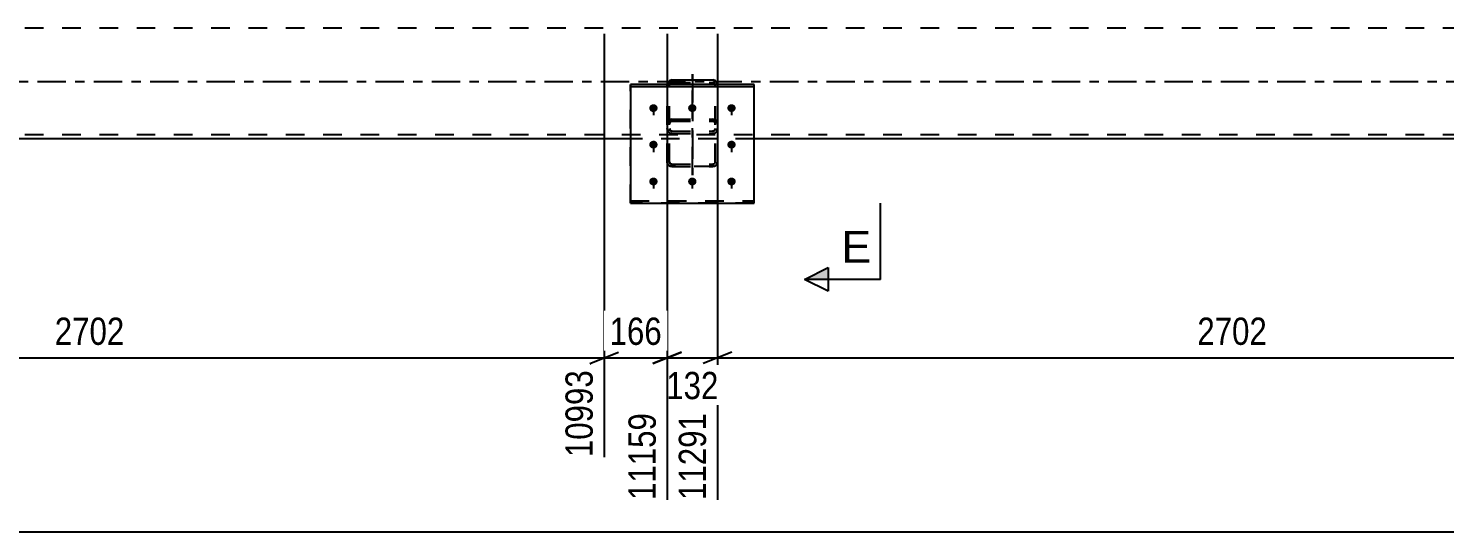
# Model space of a CAD drawing. Header units: millimetres. Extents: x 0 to 1189, y 0 to 841.
# Drawn here: x 399.5 to 548.3, y 496.8 to 549.6 of the extents above; entities that cross this region are included whole.
import ezdxf

# ---------------------------------------------------------------- set-up
doc = ezdxf.new("R2010")
doc.units = ezdxf.units.MM
doc.linetypes.add('DXK_LINE_DOT2', pattern=[3.9198, 1.9599, -1.9599])
doc.linetypes.add('DXK_LINE_DOT3', pattern=[5.9187, 2.979, -0.9799, 0.9799, -0.9799])
doc.styles.add('Arial', font='ARIAL.TTF', dxfattribs={"height": 0.2})
doc.styles.add('Arial Narrow', font='ARIALN.TTF', dxfattribs={"height": 0.2})

# ---------------------------------------------------------------- blocks, each defined once
blk = doc.blocks.new('Bolt-761551702-4828 - 4748')
at = {"linetype": 'Continuous'}
for points in [[(465.18, 541.65), (465.28, 541.64), (465.36, 541.61), (465.44, 541.57), (465.51, 541.51), (465.57, 541.44), (465.6, 541.36), (465.62, 541.28), (465.62, 541.19), (465.6, 541.11), (465.57, 541.03), (465.51, 540.96), (465.44, 540.9), (465.36, 540.86), (465.28, 540.83), (465.18, 540.82), (465.09, 540.83), (465.01, 540.86), (464.93, 540.9), (464.86, 540.96), (464.8, 541.03), (464.77, 541.11), (464.75, 541.19), (464.75, 541.28), (464.77, 541.36), (464.8, 541.44), (464.86, 541.51), (464.93, 541.57), (465.01, 541.61), (465.09, 541.64)], [(469.26, 541.65), (469.36, 541.64), (469.44, 541.61), (469.52, 541.57), (469.59, 541.51), (469.65, 541.44), (469.68, 541.36), (469.7, 541.28), (469.7, 541.19), (469.68, 541.11), (469.65, 541.03), (469.59, 540.96), (469.52, 540.9), (469.44, 540.86), (469.36, 540.83), (469.26, 540.82), (469.17, 540.83), (469.09, 540.86), (469.01, 540.9), (468.94, 540.96), (468.88, 541.03), (468.85, 541.11), (468.83, 541.19), (468.83, 541.28), (468.85, 541.36), (468.88, 541.44), (468.94, 541.51), (469.01, 541.57), (469.09, 541.61), (469.17, 541.64)], [(473.38, 541.65), (473.48, 541.64), (473.56, 541.61), (473.64, 541.57), (473.71, 541.51), (473.77, 541.44), (473.8, 541.36), (473.82, 541.28), (473.82, 541.19), (473.8, 541.11), (473.77, 541.03), (473.71, 540.96), (473.64, 540.9), (473.56, 540.86), (473.48, 540.83), (473.38, 540.82), (473.29, 540.83), (473.21, 540.86), (473.13, 540.9), (473.06, 540.96), (473, 541.03), (472.97, 541.11), (472.95, 541.19), (472.95, 541.28), (472.97, 541.36), (473, 541.44), (473.06, 541.51), (473.13, 541.57), (473.21, 541.61), (473.29, 541.64)], [(465.18, 537.81), (465.28, 537.8), (465.36, 537.78), (465.44, 537.73), (465.51, 537.68), (465.57, 537.61), (465.6, 537.53), (465.62, 537.44), (465.62, 537.36), (465.6, 537.27), (465.57, 537.19), (465.51, 537.12), (465.44, 537.07), (465.36, 537.02), (465.28, 537), (465.18, 536.99), (465.09, 537), (465.01, 537.02), (464.93, 537.07), (464.86, 537.12), (464.8, 537.19), (464.77, 537.27), (464.75, 537.36), (464.75, 537.44), (464.77, 537.53), (464.8, 537.61), (464.86, 537.68), (464.93, 537.73), (465.01, 537.78), (465.09, 537.8)], [(473.38, 537.81), (473.48, 537.8), (473.56, 537.78), (473.64, 537.73), (473.71, 537.68), (473.77, 537.61), (473.8, 537.53), (473.82, 537.44), (473.82, 537.36), (473.8, 537.27), (473.77, 537.19), (473.71, 537.12), (473.64, 537.07), (473.56, 537.02), (473.48, 537), (473.38, 536.99), (473.29, 537), (473.21, 537.02), (473.13, 537.07), (473.06, 537.12), (473, 537.19), (472.97, 537.27), (472.95, 537.36), (472.95, 537.44), (472.97, 537.53), (473, 537.61), (473.06, 537.68), (473.13, 537.73), (473.21, 537.78), (473.29, 537.8)], [(465.18, 533.94), (465.28, 533.93), (465.36, 533.91), (465.44, 533.86), (465.51, 533.81), (465.57, 533.74), (465.6, 533.66), (465.62, 533.57), (465.62, 533.49), (465.6, 533.4), (465.57, 533.32), (465.51, 533.25), (465.44, 533.19), (465.36, 533.15), (465.28, 533.12), (465.18, 533.12), (465.09, 533.12), (465.01, 533.15), (464.93, 533.19), (464.86, 533.25), (464.8, 533.32), (464.77, 533.4), (464.75, 533.49), (464.75, 533.57), (464.77, 533.66), (464.8, 533.74), (464.86, 533.81), (464.93, 533.86), (465.01, 533.91), (465.09, 533.93)], [(469.26, 533.94), (469.36, 533.93), (469.44, 533.91), (469.52, 533.86), (469.59, 533.81), (469.65, 533.74), (469.68, 533.66), (469.7, 533.57), (469.7, 533.49), (469.68, 533.4), (469.65, 533.32), (469.59, 533.25), (469.52, 533.19), (469.44, 533.15), (469.36, 533.12), (469.26, 533.12), (469.17, 533.12), (469.09, 533.15), (469.01, 533.19), (468.94, 533.25), (468.88, 533.32), (468.85, 533.4), (468.83, 533.49), (468.83, 533.57), (468.85, 533.66), (468.88, 533.74), (468.94, 533.81), (469.01, 533.86), (469.09, 533.91), (469.17, 533.93)], [(473.38, 533.94), (473.48, 533.93), (473.56, 533.91), (473.64, 533.86), (473.71, 533.81), (473.77, 533.74), (473.8, 533.66), (473.82, 533.57), (473.82, 533.49), (473.8, 533.4), (473.77, 533.32), (473.71, 533.25), (473.64, 533.19), (473.56, 533.15), (473.48, 533.12), (473.38, 533.12), (473.29, 533.12), (473.21, 533.15), (473.13, 533.19), (473.06, 533.25), (473, 533.32), (472.97, 533.4), (472.95, 533.49), (472.95, 533.57), (472.97, 533.66), (473, 533.74), (473.06, 533.81), (473.13, 533.86), (473.21, 533.91), (473.29, 533.93)]]:
    blk.add_hatch(color=1, dxfattribs=at).paths.add_polyline_path(points)
at = {"color": 1, "linetype": 'Continuous'}
for p, q in [((465.18, 541.63), (465.18, 540.5)), ((469.26, 541.63), (469.26, 540.5)), ((473.38, 541.63), (473.38, 540.5)), ((465.18, 537.8), (465.18, 536.66)), ((473.38, 537.8), (473.38, 536.66)), ((465.18, 533.93), (465.18, 532.79)), ((469.26, 533.93), (469.26, 532.79)), ((473.38, 533.93), (473.38, 532.79))]:
    blk.add_line(p, q, dxfattribs=at)
blk = doc.blocks.new('Part-761551702-4834 - 4748')
at = {"color": 7, "linetype": 'DXK_LINE_DOT3'}
blk.add_line((469.28, 544.8), (469.28, 534.18), dxfattribs=at)
at = {"color": 7, "linetype": 'DXK_LINE_DOT2'}
for p, q in [((466.64, 543.67), (466.65, 543.71)), ((466.64, 535.57), (466.64, 543.67)), ((466.9, 543.77), (466.88, 543.67)), ((466.88, 535.57), (466.88, 543.67)), ((466.95, 543.86), (466.9, 543.77)), ((467.03, 543.91), (466.95, 543.86)), ((467.12, 543.93), (467.03, 543.91)), ((467.12, 543.93), (471.44, 543.93)), ((471.54, 543.91), (471.44, 543.93)), ((471.61, 543.86), (471.54, 543.91)), ((471.67, 543.77), (471.61, 543.86)), ((471.68, 543.67), (471.67, 543.77)), ((471.68, 535.57), (471.68, 543.67)), ((471.92, 543.71), (471.92, 543.67)), ((471.92, 535.57), (471.92, 543.67)), ((466.94, 540.05), (466.78, 539.95)), ((467.12, 540.08), (466.94, 540.05)), ((467.12, 540.08), (471.44, 540.08)), ((471.63, 540.05), (471.44, 540.08)), ((471.78, 539.95), (471.63, 540.05)), ((466.68, 539.8), (466.64, 539.63)), ((466.68, 538.88), (466.64, 539.08)), ((466.78, 539.95), (466.68, 539.8)), ((466.88, 539.63), (466.9, 539.72)), ((466.88, 539.08), (466.9, 538.98)), ((466.9, 539.72), (466.95, 539.79)), ((466.9, 538.98), (466.95, 538.9)), ((467.12, 538.57), (466.94, 538.61)), ((466.95, 539.79), (467.03, 539.84)), ((466.95, 538.9), (467.03, 538.84)), ((467.03, 539.84), (467.12, 539.86)), ((467.03, 538.84), (467.12, 538.82)), ((467.12, 539.86), (471.44, 539.86)), ((467.12, 538.82), (471.44, 538.82)), ((467.12, 538.57), (471.44, 538.57)), ((471.44, 539.86), (471.54, 539.84)), ((471.44, 538.82), (471.54, 538.84)), ((471.63, 538.61), (471.44, 538.57)), ((471.54, 539.84), (471.61, 539.79)), ((471.54, 538.84), (471.61, 538.9)), ((471.61, 539.79), (471.67, 539.72)), ((471.61, 538.9), (471.67, 538.98)), ((471.67, 539.72), (471.68, 539.63)), ((471.67, 538.98), (471.68, 539.08)), ((471.89, 539.8), (471.78, 539.95)), ((471.92, 539.63), (471.89, 539.8)), ((471.92, 539.08), (471.89, 538.88)), ((466.64, 535.57), (466.68, 535.4)), ((466.9, 535.48), (466.88, 535.57)), ((471.68, 535.57), (471.67, 535.48)), ((471.89, 535.4), (471.92, 535.57)), ((466.68, 535.4), (466.78, 535.25)), ((466.78, 535.25), (466.94, 535.15)), ((466.95, 535.41), (466.9, 535.48)), ((466.94, 535.15), (467.12, 535.12)), ((467.03, 535.36), (466.95, 535.41)), ((467.12, 535.35), (467.03, 535.36)), ((467.12, 535.35), (471.44, 535.35)), ((467.12, 535.12), (471.44, 535.12)), ((471.54, 535.36), (471.44, 535.35)), ((471.44, 535.12), (471.63, 535.15)), ((471.61, 535.41), (471.54, 535.36)), ((471.67, 535.48), (471.61, 535.41)), ((471.63, 535.15), (471.78, 535.25)), ((471.78, 535.25), (471.89, 535.4))]:
    blk.add_line(p, q, dxfattribs=at)
at = {"color": 2, "linetype": 'Continuous'}
for p, q in [((466.65, 543.71), (466.68, 543.87)), ((466.94, 544.15), (467.12, 544.19)), ((467.12, 544.19), (471.44, 544.19)), ((471.44, 544.19), (471.63, 544.15)), ((471.89, 543.87), (471.92, 543.71))]:
    blk.add_line(p, q, dxfattribs=at)
for centre, start, end in [((467.15, 543.69), 114.32, 159.2417), ((471.42, 543.69), 20.7583, 65.68)]:
    blk.add_arc(centre, 0.496, start, end, dxfattribs=at)
at = {"color": 7, "linetype": 'DXK_LINE_DOT2'}
for centre, start, end in [((467.15, 539.06), 200.7583, 245.68), ((471.42, 539.06), 294.32, 339.2417)]:
    blk.add_arc(centre, 0.496, start, end, dxfattribs=at)
blk = doc.blocks.new('Part-761551702-4827 - 4748')
at = {"color": 2, "linetype": 'Continuous'}
for p, q in [((475.78, 543.71), (462.78, 543.71)), ((462.78, 543.71), (462.78, 531.27)), ((462.78, 543.49), (475.78, 543.49)), ((475.78, 531.27), (475.78, 543.71)), ((462.78, 531.27), (475.78, 531.27))]:
    blk.add_line(p, q, dxfattribs=at)
at = {"color": 7, "linetype": 'DXK_LINE_DOT2'}
blk.add_line((462.78, 531.49), (475.78, 531.49), dxfattribs=at)
blk = doc.blocks.new('Part-761551702-5191 - 4748')
at = {"color": 7, "linetype": 'DXK_LINE_DOT3'}
blk.add_line((469.28, 534.18), (469.28, 544.8), dxfattribs=at)
at = {"color": 7, "linetype": 'DXK_LINE_DOT2'}
for p, q in [((466.68, 543.87), (466.64, 543.67)), ((466.64, 535.57), (466.64, 543.67)), ((466.88, 543.67), (466.9, 543.77)), ((466.88, 535.57), (466.88, 543.67)), ((466.9, 543.77), (466.95, 543.85)), ((467.12, 544.19), (466.94, 544.15)), ((466.95, 543.85), (467.03, 543.91)), ((467.03, 543.91), (467.12, 543.93)), ((467.12, 544.19), (471.44, 544.19)), ((467.12, 543.93), (471.44, 543.93)), ((471.63, 544.15), (471.44, 544.19)), ((471.44, 543.93), (471.54, 543.91)), ((471.54, 543.91), (471.61, 543.85)), ((471.61, 543.85), (471.67, 543.77)), ((471.67, 543.77), (471.68, 543.67)), ((471.68, 535.57), (471.68, 543.67)), ((471.92, 543.67), (471.89, 543.87)), ((471.92, 535.57), (471.92, 543.67)), ((466.78, 539.95), (466.94, 540.05)), ((466.94, 540.05), (467.12, 540.08)), ((467.12, 540.08), (471.44, 540.08)), ((471.44, 540.08), (471.63, 540.05)), ((471.63, 540.05), (471.78, 539.95)), ((466.64, 539.63), (466.68, 539.8)), ((466.64, 539.08), (466.68, 538.88)), ((466.68, 539.8), (466.78, 539.95)), ((466.9, 539.72), (466.88, 539.63)), ((466.9, 538.98), (466.88, 539.08)), ((466.95, 539.79), (466.9, 539.72)), ((466.95, 538.9), (466.9, 538.98)), ((466.94, 538.61), (467.12, 538.57)), ((467.03, 539.84), (466.95, 539.79)), ((467.03, 538.84), (466.95, 538.9)), ((467.12, 539.86), (467.03, 539.84)), ((467.12, 538.82), (467.03, 538.84)), ((467.12, 539.86), (471.44, 539.86)), ((467.12, 538.82), (471.44, 538.82)), ((467.12, 538.57), (471.44, 538.57)), ((471.54, 539.84), (471.44, 539.86)), ((471.54, 538.84), (471.44, 538.82)), ((471.44, 538.57), (471.63, 538.61)), ((471.61, 539.79), (471.54, 539.84)), ((471.61, 538.9), (471.54, 538.84)), ((471.67, 539.72), (471.61, 539.79)), ((471.67, 538.98), (471.61, 538.9)), ((471.68, 539.63), (471.67, 539.72)), ((471.68, 539.08), (471.67, 538.98)), ((471.78, 539.95), (471.89, 539.8)), ((471.89, 539.8), (471.92, 539.63)), ((471.89, 538.88), (471.92, 539.08)), ((466.68, 535.4), (466.64, 535.57)), ((466.88, 535.57), (466.9, 535.48)), ((471.67, 535.48), (471.68, 535.57)), ((471.92, 535.57), (471.89, 535.4)), ((466.78, 535.25), (466.68, 535.4)), ((466.94, 535.15), (466.78, 535.25)), ((466.9, 535.48), (466.95, 535.41)), ((467.12, 535.12), (466.94, 535.15)), ((466.95, 535.41), (467.03, 535.36)), ((467.03, 535.36), (467.12, 535.34)), ((467.12, 535.34), (471.44, 535.34)), ((471.44, 535.12), (467.12, 535.12)), ((471.44, 535.34), (471.54, 535.36)), ((471.63, 535.15), (471.44, 535.12)), ((471.54, 535.36), (471.61, 535.41)), ((471.61, 535.41), (471.67, 535.48)), ((471.78, 535.25), (471.63, 535.15)), ((471.89, 535.4), (471.78, 535.25))]:
    blk.add_line(p, q, dxfattribs=at)
for centre, start, end in [((467.15, 543.69), 114.3199, 159.2417), ((471.42, 543.69), 20.7583, 65.6801), ((467.15, 539.06), 200.7583, 245.6801), ((471.42, 539.06), 294.3199, 339.2417)]:
    blk.add_arc(centre, 0.496, start, end, dxfattribs=at)
blk = doc.blocks.new('Part-761551702-5098 - 4748')
at = {"color": 7, "linetype": 'DXK_LINE_DOT2'}
for p, q in [((1028.28, 549.62), (98.63, 549.62)), ((1028.28, 538.42), (98.63, 538.42)), ((475.78, 538.02), (462.78, 538.02))]:
    blk.add_line(p, q, dxfattribs=at)
at = {"color": 7, "linetype": 'DXK_LINE_DOT3'}
blk.add_line((98.63, 544.02), (1028.28, 544.02), dxfattribs=at)
at = {"color": 2, "linetype": 'Continuous'}
for p, q in [((462.78, 538.02), (235.78, 538.02)), ((702.77, 538.02), (475.78, 538.02))]:
    blk.add_line(p, q, dxfattribs=at)
blk = doc.blocks.new('Bolt-761551702-5143 - 4748')
at = {"color": 1, "linetype": 'DXK_LINE_DOT2'}
for p, q in [((465.18, 541.63), (465.18, 540.5)), ((469.26, 541.63), (469.26, 540.5)), ((473.38, 541.63), (473.38, 540.5)), ((465.18, 537.76), (465.18, 536.62)), ((473.38, 537.76), (473.38, 536.62)), ((465.18, 533.93), (465.18, 532.79)), ((469.26, 533.93), (469.26, 532.79)), ((473.38, 533.93), (473.38, 532.79))]:
    blk.add_line(p, q, dxfattribs=at)
blk = doc.blocks.new('Part-761551702-5195 - 4748')
at = {"color": 7, "linetype": 'DXK_LINE_DOT2'}
for p, q in [((462.78, 531.27), (462.78, 543.71)), ((475.78, 543.71), (462.78, 543.71)), ((462.78, 543.49), (475.78, 543.49)), ((475.78, 531.27), (475.78, 543.71)), ((462.78, 531.49), (475.78, 531.49)), ((475.78, 531.27), (462.78, 531.27))]:
    blk.add_line(p, q, dxfattribs=at)
blk = doc.blocks.new('StraightDimension-761551702-17794 - 4748')
at = {"color": 7, "linetype": 'Continuous'}
blk.add_line((84.73, 496.75), (1091.17, 496.75), dxfattribs=at)
blk = doc.blocks.new('StraightDimension-761551702-17330 - 4748')
at = {"color": 7, "linetype": 'Continuous'}
for p, q in [((471.91, 549.02), (471.91, 500.08)), ((580.01, 549.02), (580.01, 504.58)), ((473.41, 515.62), (470.41, 514.42)), ((471.91, 515.02), (580.01, 515.02)), ((578.51, 514.42), (581.51, 515.62))]:
    blk.add_line(p, q, dxfattribs=at)
at = {"color": 0}
blk.add_wipeout([(530.22, 515.77), (530.22, 519.97), (521.71, 519.97), (521.71, 515.77)], dxfattribs=at)
at = {"color": 3, "style": 'Arial Narrow'}
blk.add_text('2702', height=2.863, dxfattribs=at).set_placement((522.31, 516.37))
at = {"color": 0, "linetype": 'Continuous'}
blk.add_wipeout([(579.41, 514.32), (575.21, 514.32), (575.21, 503.98), (579.41, 503.98)], dxfattribs=at)
at = {"color": 3, "linetype": 'Continuous', "style": 'Arial Narrow'}
blk.add_text('13993', height=2.863, rotation=90.0002, dxfattribs=at).set_placement((578.81, 504.58))
blk = doc.blocks.new('StraightDimension-761551702-17333 - 4748')
at = {"color": 7, "linetype": 'Continuous'}
for p, q in [((351.91, 549.02), (351.91, 501.91)), ((460.01, 549.02), (460.01, 504.58)), ((353.41, 515.62), (350.41, 514.42)), ((351.91, 515.02), (460.01, 515.02)), ((458.51, 514.42), (461.51, 515.62))]:
    blk.add_line(p, q, dxfattribs=at)
at = {"color": 0}
blk.add_wipeout([(410.22, 515.77), (410.22, 519.97), (401.71, 519.97), (401.71, 515.77)], dxfattribs=at)
at = {"color": 3, "style": 'Arial Narrow'}
blk.add_text('2702', height=2.863, dxfattribs=at).set_placement((402.31, 516.37))
at = {"color": 0, "linetype": 'Continuous'}
blk.add_wipeout([(459.41, 514.32), (455.21, 514.32), (455.21, 503.98), (459.41, 503.98)], dxfattribs=at)
at = {"color": 3, "linetype": 'Continuous', "style": 'Arial Narrow'}
blk.add_text('10993', height=2.863, rotation=90.0002, dxfattribs=at).set_placement((458.81, 504.58))
blk = doc.blocks.new('StraightDimension-761551702-17331 - 4748')
at = {"color": 7, "linetype": 'Continuous'}
for p, q in [((466.63, 549.02), (466.63, 500.08)), ((471.91, 549.02), (471.91, 500.08)), ((465.13, 514.42), (468.13, 515.62)), ((466.63, 515.02), (471.91, 515.02)), ((473.41, 515.62), (470.41, 514.42))]:
    blk.add_line(p, q, dxfattribs=at)
at = {"color": 0}
blk.add_wipeout([(472.62, 510.07), (472.62, 514.27), (465.93, 514.27), (465.93, 510.07)], dxfattribs=at)
at = {"color": 3, "style": 'Arial Narrow'}
blk.add_text('132', height=2.863, dxfattribs=at).set_placement((466.53, 510.67))
at = {"color": 0, "linetype": 'Continuous'}
blk.add_wipeout([(471.31, 509.82), (467.11, 509.82), (467.11, 499.48), (471.31, 499.48)], dxfattribs=at)
at = {"color": 3, "linetype": 'Continuous', "style": 'Arial Narrow'}
blk.add_text('11291', height=2.863, rotation=90.0002, dxfattribs=at).set_placement((470.71, 500.08))
blk = doc.blocks.new('StraightDimension-761551702-17332 - 4748')
at = {"color": 7, "linetype": 'Continuous'}
for p, q in [((460.01, 549.02), (460.01, 504.58)), ((466.63, 549.02), (466.63, 500.08)), ((458.51, 514.42), (461.51, 515.62)), ((460.01, 515.02), (466.63, 515.02)), ((468.13, 515.62), (465.13, 514.42))]:
    blk.add_line(p, q, dxfattribs=at)
at = {"color": 0}
blk.add_wipeout([(466.66, 515.77), (466.66, 519.97), (459.98, 519.97), (459.98, 515.77)], dxfattribs=at)
at = {"color": 0, "linetype": 'Continuous'}
blk.add_wipeout([(466.03, 509.82), (461.83, 509.82), (461.83, 499.48), (466.03, 499.48)], dxfattribs=at)
at = {"color": 3, "style": 'Arial Narrow'}
blk.add_text('166', height=2.863, dxfattribs=at).set_placement((460.58, 516.37))
at = {"color": 3, "linetype": 'Continuous', "style": 'Arial Narrow'}
blk.add_text('11159', height=2.863, rotation=90.0002, dxfattribs=at).set_placement((465.43, 500.08))
blk = doc.blocks.new('SectionMark-761551702-6560 - 4748')
at = {"linetype": 'Continuous'}
blk.add_hatch(color=6, dxfattribs=at).paths.add_polyline_path([(483.55, 524.5), (483.55, 523.25), (481.05, 523.25)])
at = {"color": 6, "linetype": 'Continuous'}
for p, q in [((489.05, 523.25), (489.05, 531.25)), ((481.05, 523.25), (483.55, 524.5)), ((483.55, 524.5), (483.55, 522)), ((489.05, 523.25), (481.05, 523.25)), ((483.55, 522), (481.05, 523.25))]:
    blk.add_line(p, q, dxfattribs=at)
at = {"color": 0, "linetype": 'Continuous'}
blk.add_wipeout([(488.05, 525), (488.05, 528.5), (484.94, 528.5), (484.94, 525)], dxfattribs=at)
at = {"color": 3, "linetype": 'Continuous', "style": 'Arial'}
blk.add_text('E', height=3.34, dxfattribs=at).set_placement((484.94, 525))

msp = doc.modelspace()

# ---------------------------------------------------------------- block references
for name in ['Part-761551702-5098 - 4748', 'Part-761551702-4834 - 4748', 'Part-761551702-5191 - 4748', 'Part-761551702-4827 - 4748', 'Part-761551702-5195 - 4748', 'Bolt-761551702-4828 - 4748', 'Bolt-761551702-5143 - 4748']:
    msp.add_blockref(name, (0, 0))

# ---------------------------------------------------------------- next in the draw order: block references
msp.add_blockref('StraightDimension-761551702-17794 - 4748', (0, 0))

# ---------------------------------------------------------------- next in the draw order: block references
for name in ['StraightDimension-761551702-17333 - 4748', 'StraightDimension-761551702-17330 - 4748']:
    msp.add_blockref(name, (0, 0))

# ---------------------------------------------------------------- next in the draw order: block references
for name in ['SectionMark-761551702-6560 - 4748', 'StraightDimension-761551702-17331 - 4748']:
    msp.add_blockref(name, (0, 0))

# ---------------------------------------------------------------- next in the draw order: block references
msp.add_blockref('StraightDimension-761551702-17332 - 4748', (0, 0))

doc.saveas('drawing.dxf')
